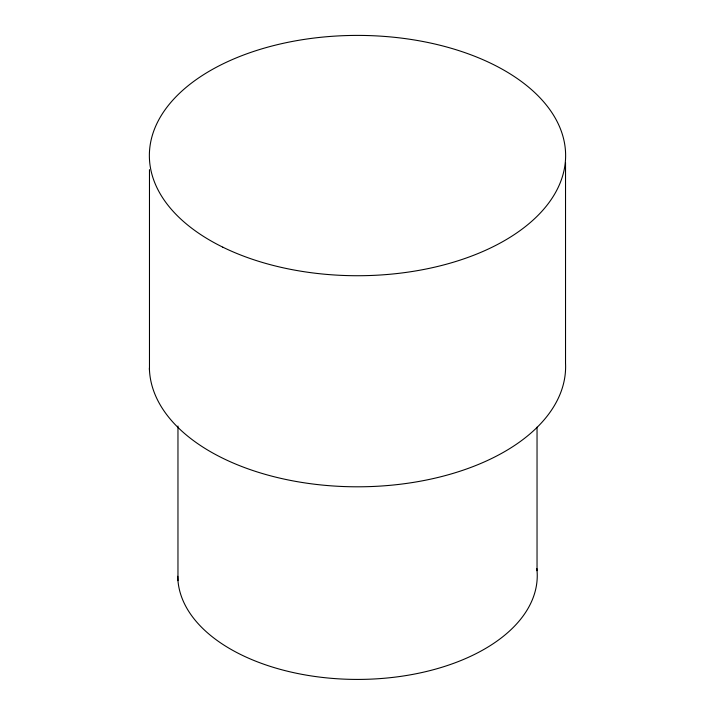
<?xml version="1.0" encoding="UTF-8"?>
<svg xmlns="http://www.w3.org/2000/svg" width="715" height="715" viewBox="0 0 715 715"><rect width="100%" height="100%" fill="white"/><g stroke="black" fill="none" stroke-linecap="round" stroke-linejoin="round"><path stroke-width="1.07" d="M565.529 162.618L565.529 363.149A208.119 120.156 0 0 1 361.683 486.781A208.119 120.156 0 0 1 149.39 367.975M537.037 427.15L537.037 570.686M177.964 426.033L177.964 580.607M149.471 169.616L149.471 370.147M536.822 568.523A179.742 103.773 0 0 1 364.221 679.348A179.742 103.773 0 0 1 177.758 576.272M222.803 247.167A208.119 120.156 0 0 0 562.249 177.114A208.119 120.156 0 0 0 287.448 42.417A208.119 120.156 0 0 0 222.803 247.167"/></g></svg>
